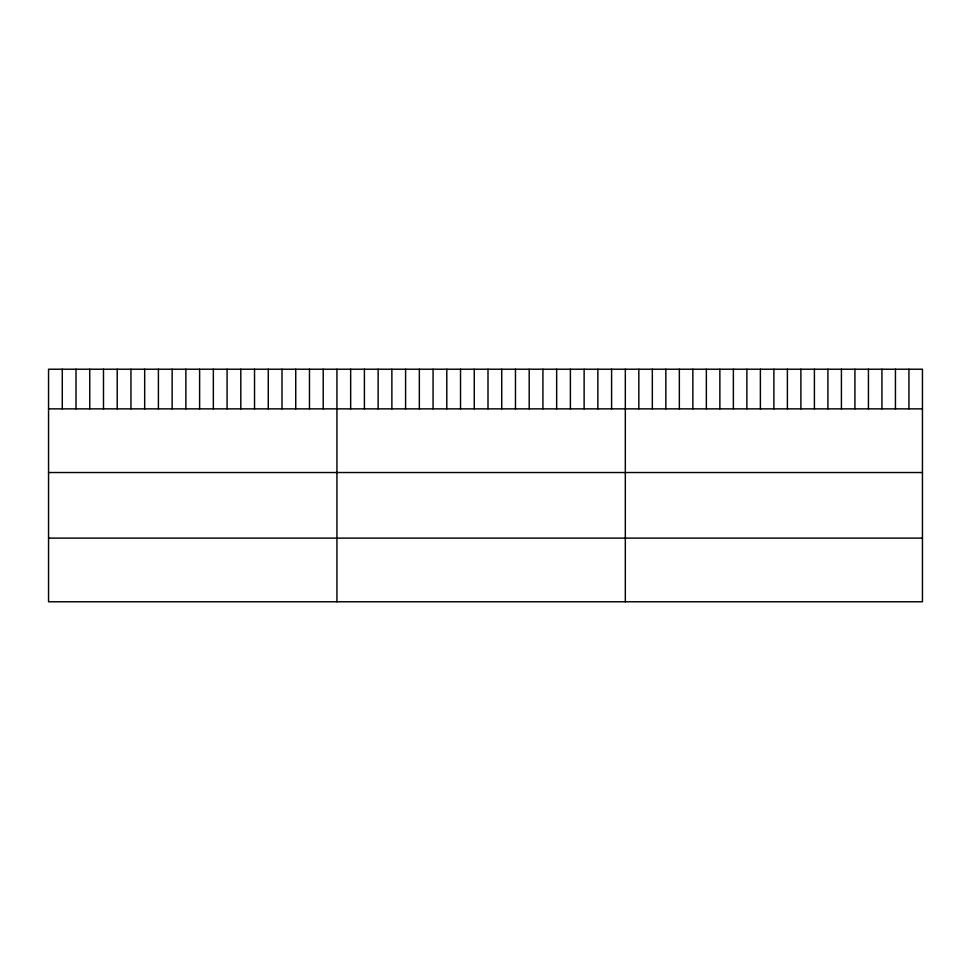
<?xml version="1.0" encoding="UTF-8"?>
<svg xmlns="http://www.w3.org/2000/svg" width="971" height="971" viewBox="0 0 971 971"><rect width="100%" height="100%" fill="white"/><g stroke="black" fill="none" stroke-linecap="round" stroke-linejoin="round"><path stroke-width="1.46" d="M922.45 408.864L922.45 601.777L48.55 601.777L48.55 369.223L922.45 369.223L922.45 408.864L48.55 408.864M48.55 472.525L922.45 472.525M48.55 538.116L922.45 538.116M908.941 369.223L908.941 408.864M895.444 369.223L895.444 408.864M881.935 369.223L881.935 408.864M868.426 369.223L868.426 408.864M854.917 369.223L854.917 408.864M841.42 369.223L841.42 408.864M827.911 369.223L827.911 408.864M814.402 369.223L814.402 408.864M800.893 369.223L800.893 408.864M787.396 369.223L787.396 408.864M773.887 369.223L773.887 408.864M760.378 369.223L760.378 408.864M746.881 369.223L746.881 408.864M733.372 369.223L733.372 408.864M719.863 369.223L719.863 408.864M706.354 369.223L706.354 408.864M692.857 369.223L692.857 408.864M679.348 369.223L679.348 408.864M665.839 369.223L665.839 408.864M652.33 369.223L652.33 408.864M638.833 369.223L638.833 408.864M625.324 369.223L625.324 601.777M611.596 369.223L611.596 408.864M597.857 369.223L597.857 408.864M584.129 369.223L584.129 408.864M570.39 369.223L570.39 408.864M556.662 369.223L556.662 408.864M542.923 369.223L542.923 408.864M529.195 369.223L529.195 408.864M515.467 369.223L515.467 408.864M501.728 369.223L501.728 408.864M488 369.223L488 408.864M474.261 369.223L474.261 408.864M460.533 369.223L460.533 408.864M446.794 369.223L446.794 408.864M433.066 369.223L433.066 408.864M419.338 369.223L419.338 408.864M405.599 369.223L405.599 408.864M391.871 369.223L391.871 408.864M378.132 369.223L378.132 408.864M364.404 369.223L364.404 408.864M350.665 369.223L350.665 408.864M336.937 369.223L336.937 601.777M323.209 369.223L323.209 408.864M309.47 369.223L309.47 408.864M295.742 369.223L295.742 408.864M282.003 369.223L282.003 408.864M268.275 369.223L268.275 408.864M254.536 369.223L254.536 408.864M240.808 369.223L240.808 408.864M227.08 369.223L227.08 408.864M213.341 369.223L213.341 408.864M199.613 369.223L199.613 408.864M185.874 369.223L185.874 408.864M172.146 369.223L172.146 408.864M158.407 369.223L158.407 408.864M144.679 369.223L144.679 408.864M130.951 369.223L130.951 408.864M117.212 369.223L117.212 408.864M103.484 369.223L103.484 408.864M89.745 369.223L89.745 408.864M76.017 369.223L76.017 408.864M62.278 369.223L62.278 408.864"/></g></svg>
